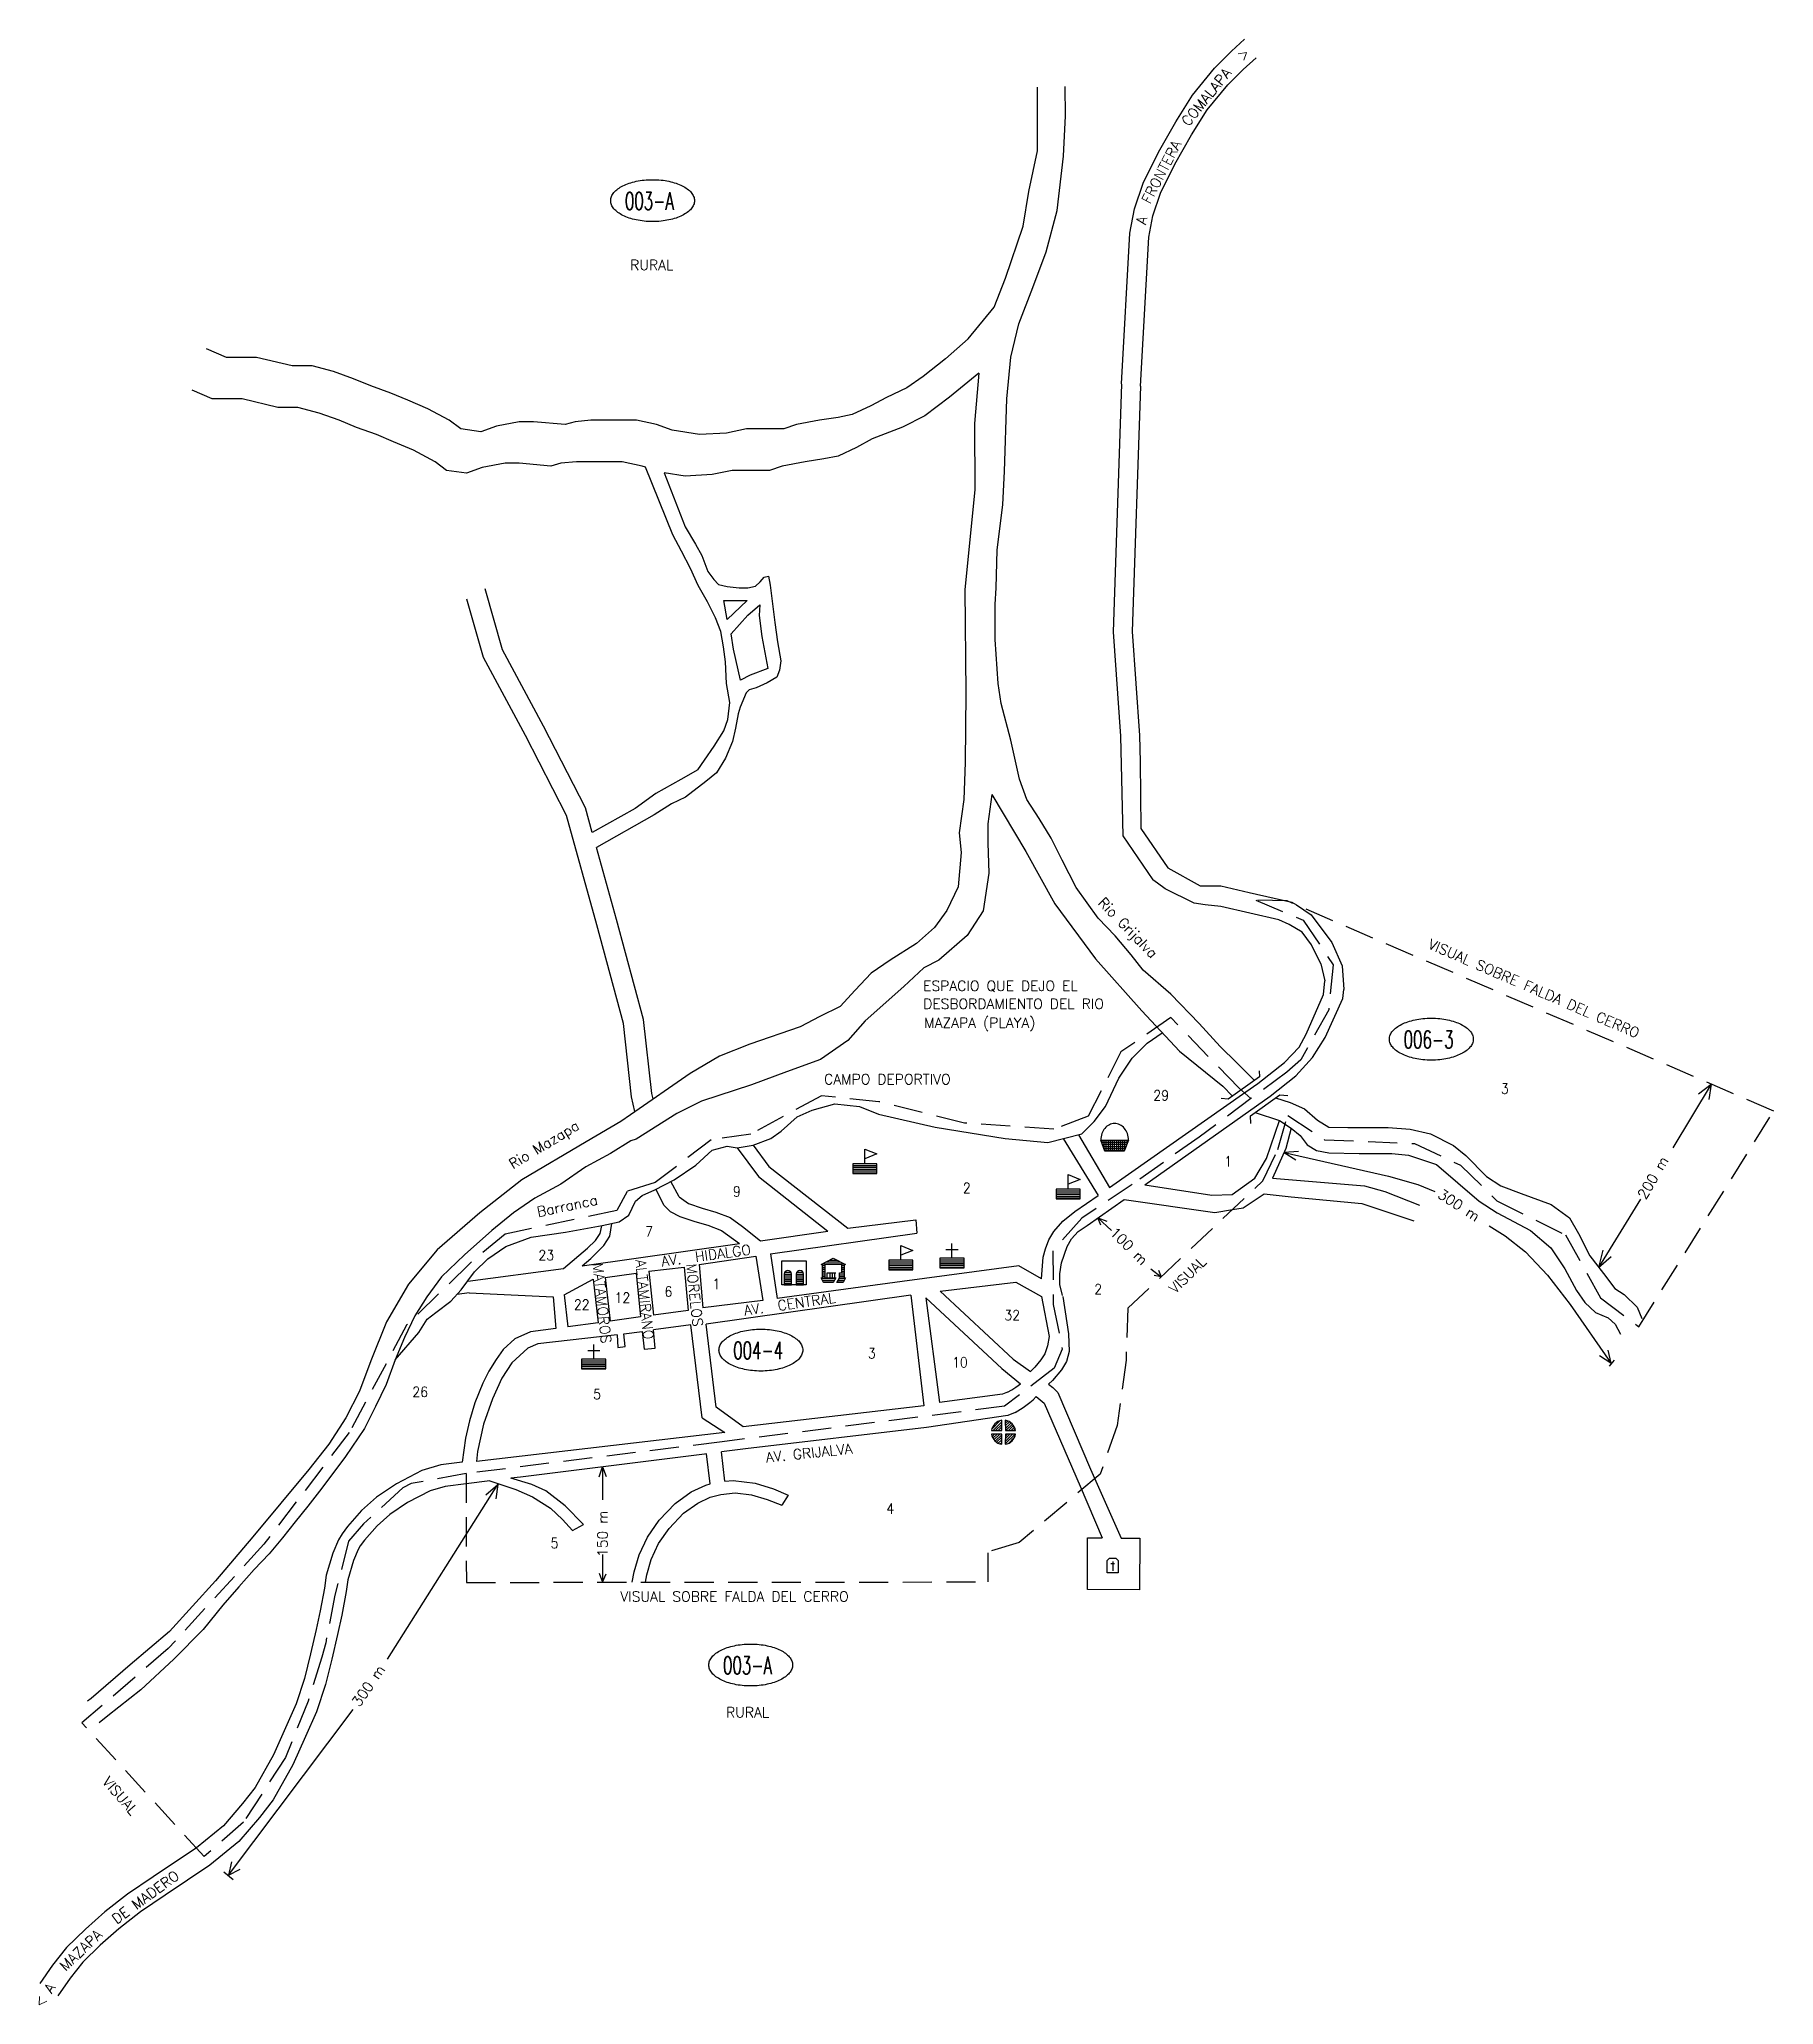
# Model space of a CAD drawing. Extents: x 594328 to 595520, y 2005913 to 2007263.
import ezdxf

# ---------------------------------------------------------------- set-up
doc = ezdxf.new("R2010")
doc.units = 0
doc.header["$LTSCALE"] = 80
doc.header["$MEASUREMENT"] = 0
doc.linetypes.add('HIDDEN', pattern=[0.375, 0.25, -0.125])
doc.layers.get('0').update_dxf_attribs({"linetype": 'CONTINUOUS'})
for name, color, linetype in [('4', 9, 'HIDDEN'), ('6', 10, 'CONTINUOUS'), ('9', 5, 'CONTINUOUS'), ('A', 3, 'CONTINUOUS'), ('C', 1, 'CONTINUOUS'), ('D', 6, 'CONTINUOUS'), ('F', 15, 'CONTINUOUS'), ('L', 14, 'CONTINUOUS'), ('S', 6, 'CONTINUOUS')]:
    doc.layers.add(name, color=color, linetype=linetype)
doc.styles.add('ROMANS', font='ROMANS', dxfattribs={"height": 7})

# ---------------------------------------------------------------- blocks, each defined once
blk = doc.blocks.new('MER')
for p, q in [((-9.4375, -3.5), (9.4375, -3.5)), ((-9, -4.666667), (-9, -2)), ((-8.875, -5), (8.875, -5)), ((-8.3125, -6.5), (8.3125, -6.5)), ((-7.75, -8), (7.75, -8)), ((-7.5, -8.666667), (-7.5, -2)), ((-7.1875, -9.5), (7.1875, -9.5)), ((-6, -10), (-6, -2)), ((-4.5, -10), (-4.5, -2)), ((-3, -10), (-3, -2)), ((-1.5, -10), (-1.5, -2)), ((0, -10), (0, -2)), ((1.5, -10), (1.5, -2)), ((3, -10), (3, -2)), ((4.5, -10), (4.5, -2)), ((6, -10), (6, -2)), ((7.5, -8.666667), (7.5, -2)), ((9, -4.666667), (9, -2))]:
    blk.add_line(p, q)
for points in [[(0, 10, 0.115836), (-3.731702, 9.123708, 0.104065), (-7.071068, 6.485281, 0.09084), (-9.214003, 2.685993, 0.083285), (-10, -2, 0.083285)], [(10, -2, 0.083285), (9.214003, 2.685993, 0.09084), (7.071068, 6.485281, 0.104065), (3.731703, 9.123708, 0.115836), (0, 10, 0.115836)]]:
    blk.add_lwpolyline(points, format="xyb")
blk.add_lwpolyline([(-10, -2), (10, -2), (7, -10), (-7, -10)], close=True)
blk = doc.blocks.new('IGL')
for p, q in [((-5, 5), (5, 5)), ((0, -2), (0, 10)), ((-10, -3.5), (10, -3.5)), ((-10, -5), (10, -5)), ((-10, -6.5), (10, -6.5)), ((-10, -8), (10, -8)), ((-10, -9.5), (10, -9.5))]:
    blk.add_line(p, q)
blk.add_lwpolyline([(-10, -2), (-10, -10), (10, -10), (10, -2)], close=True)
blk = doc.blocks.new('ESC')
for p, q in [((0, -2), (0, 10)), ((0, 10), (10, 6)), ((10, 6), (0, 2)), ((-10, -3.5), (10, -3.5)), ((-10, -5), (10, -5)), ((-10, -6.5), (10, -6.5)), ((-10, -8), (10, -8)), ((-10, -9.5), (10, -9.5))]:
    blk.add_line(p, q)
blk.add_lwpolyline([(-10, -2), (-10, -10), (10, -10), (10, -2)], close=True)
blk = doc.blocks.new('PLZ')
for p, q in [((-9, 5.5), (9, 5.5)), ((-9, 4), (-7, 4)), ((-9, 2.5), (-7, 2.5)), ((-9, 1), (-7, 1)), ((-6, 7), (6, 7)), ((-3, 8.5), (3, 8.5)), ((7, 4), (9, 4)), ((7, 2.5), (9, 2.5)), ((7, 1), (9, 1)), ((-9.75, -6.5), (1.75, -6.5)), ((-9, -0.5), (-7, -0.5)), ((-9, -2), (-7, -2)), ((-9, -3.5), (-7, -3.5)), ((-9, -5), (-7, -5)), ((-9, -8), (1, -8)), ((-8.25, -9.5), (0.25, -9.5)), ((-5, -2), (2, -2)), ((-5, -6), (-5, -2)), ((-3, -2), (-3, -6)), ((-1, -2), (-1, -6)), ((1, -2), (1, -6)), ((3.25, -9.5), (8.25, -9.5)), ((4, -8), (9, -8)), ((4.75, -6.5), (9.75, -6.5)), ((5, -3.5), (9, -3.5)), ((5, -5), (9, -5)), ((7, -0.5), (9, -0.5)), ((7, -2), (9, -2))]:
    blk.add_line(p, q)
blk.add_lwpolyline([(0, 10), (10, 5), (9, 5), (9, -6), (10, -6), (8, -10), (3, -10), (5, -6), (5, -2), (7, -2), (7, 5), (-7, 5), (-7, -6), (2, -6), (0, -10), (-8, -10), (-10, -6), (-9, -6), (-9, 5), (-10, 5)], close=True)
blk = doc.blocks.new('PAL')
for p, q in [((-7.598076, 0.5), (-2.401924, 0.5)), ((2.401924, 0.5), (7.598076, 0.5)), ((-8, -1), (-2, -1)), ((-8, -2.5), (-2, -2.5)), ((-8, -4), (-2, -4)), ((-8, -5.5), (-2, -5.5)), ((-8, -7), (-2, -7)), ((-8, -8.5), (-2, -8.5)), ((-8, -10), (-2, -10)), ((2, -1), (8, -1)), ((2, -2.5), (8, -2.5)), ((2, -4), (8, -4)), ((2, -5.5), (8, -5.5)), ((2, -7), (8, -7)), ((2, -8.5), (8, -8.5)), ((2, -10), (8, -10))]:
    blk.add_line(p, q)
blk.add_lwpolyline([(-10, -10), (-10, 10), (10, 10), (10, -10)], close=True)
for points in [[(-2, -10), (-2, -1, 1), (-8, -1), (-8, -10)], [(8, -10), (8, -1, 1), (2, -1), (2, -10)]]:
    blk.add_lwpolyline(points, format="xyb")
blk = doc.blocks.new('SME')
for p, q in [((-9.88686, 1.5), (-1.498153, 1.506218)), ((-9.650157, 2.621921), (-2.621921, 9.650157)), ((-8.64984, 1.500917), (-1.499727, 8.65103)), ((-6.526947, 1.50249), (-1.49926, 6.530177)), ((-4.404053, 1.504064), (-1.498793, 4.409324)), ((-2.281159, 1.505637), (-1.498325, 2.288471)), ((-1.498153, 1.506218), (-1.5, 9.88686)), ((1.5, 9.88686), (1.524648, 1.506218)), ((1.507269, 7.415385), (3.47039, 9.378507)), ((1.513489, 5.300286), (4.919461, 8.706257)), ((1.51971, 3.185186), (6.189124, 7.8546)), ((1.524648, 1.506218), (9.88686, 1.5)), ((1.961737, 1.505893), (7.295316, 6.839471)), ((4.081481, 1.504317), (8.241248, 5.664083)), ((6.201226, 1.50274), (9.018655, 4.32017)), ((8.32097, 1.501164), (9.604462, 2.784657)), ((-1.498153, -1.433517), (-9.88686, -1.5)), ((-9.835546, -1.806109), (-9.526582, -1.497145)), ((-9.378507, -3.47039), (-7.388315, -1.480198)), ((-8.706257, -4.919461), (-5.250048, -1.463252)), ((-7.8546, -6.189124), (-3.111781, -1.446305)), ((-6.839471, -7.295316), (-1.498267, -1.954111)), ((-5.664083, -8.241248), (-1.49873, -4.075895)), ((-4.32017, -9.018655), (-1.499194, -6.197679)), ((-2.784656, -9.604462), (-1.499657, -8.319463)), ((-1.5, -9.88686), (-1.498153, -1.433517)), ((1.524648, -1.433517), (1.5, -9.88686)), ((1.500949, -9.561497), (9.565005, -1.497441)), ((1.507152, -7.433974), (7.460417, -1.480709)), ((1.513356, -5.30645), (5.355829, -1.463976)), ((1.519559, -3.178927), (3.251241, -1.447244)), ((9.88686, -1.5), (1.524648, -1.433517)), ((4.033158, -9.150609), (9.150609, -4.033158))]:
    blk.add_line(p, q)
for start, end in [(98.626927, 171.373073), (8.626927, 81.373073), (188.626927, 261.373073), (278.626927, 351.373073)]:
    blk.add_arc((0, 0), 10, start, end)
blk = doc.blocks.new('ELL')
blk.add_circle((0, 0), 1)
blk = doc.blocks.new('CEM')
at = {"layer": 'A'}
for p, q in [((-3.774444, 3.46086), (-2.150444, 5.05986)), ((-3.774444, -4.94014), (-3.774444, 3.46086)), ((-2.150444, 5.05986), (2.290556, 5.05986)), ((-1.312444, 1.50686), (1.402556, 1.50686)), ((0.057556, 2.77586), (0.057556, -3.67114)), ((2.290556, 5.05986), (3.889556, 3.46086)), ((3.889556, 3.46086), (3.889556, -4.94014)), ((3.889556, -4.94014), (-3.774444, -4.94014))]:
    blk.add_line(p, q, dxfattribs=at)

msp = doc.modelspace()

# ---------------------------------------------------------------- linework, layer by layer
at = {"layer": '4', "linetype": 'HIDDEN'}
for points in [[(595427.155888, 2006378.295125), (595519.866842, 2006526.565622), (595185.354012, 2006670.961601), (595163.906104, 2006671.448869), (595196.565419, 2006657.805371), (595217.038419, 2006627.107504), (595214.021921, 2006596.161222), (595194.855421, 2006561.820541), (595185.272172, 2006553.235371), (595160.425045, 2006535.126522)], [(595160.425045, 2006535.126522), (595152.137732, 2006542.634966), (595105.446058, 2006590.800373), (595071.191854, 2006567.245998), (595048.724043, 2006523.08154), (595025.095456, 2006514.090189), (594963.769384, 2006518.322615), (594904.774853, 2006533.0392), (594865.34532, 2006537.080096), (594816.816655, 2006510.814264), (594789.519282, 2006506.773367), (594751.100757, 2006477.476862), (594731.891497, 2006471.415514), (594724.814403, 2006458.282599), (594647.977352, 2006442.119009), (594623.71302, 2006421.914522), (594580.239428, 2006379.485099), (594540.809889, 2006305.738719), (594482.17109, 2006228.961668), (594416.455192, 2006157.23574), (594357.139324, 2006106.19047)], [(595160.425045, 2006535.126522), (595124.909912, 2006508.701435), (595079.046064, 2006476.166345), (595044.34809, 2006453.052426), (595024.390245, 2006430.564996), (595024.720697, 2006393.582724), (595030.862574, 2006363.055692), (595025.244808, 2006349.847737), (594991.152775, 2006323.723515), (594797.146594, 2006299.360113), (594621.24132, 2006277.509313)], [(595075.852583, 2006391.059706), (595168.77121, 2006478.676551), (595179.0078, 2006500.116519), (595185.849415, 2006523.441387)], [(595185.849415, 2006523.441387), (595211.14042, 2006506.879739), (595272.935856, 2006504.238147), (595304.659716, 2006489.3792), (595329.551645, 2006464.892547), (595376.806977, 2006441.448426), (595400.93033, 2006398.192378), (595427.155888, 2006378.295125)], [(595075.852583, 2006391.059706), (595074.716516, 2006355.377819), (595068.72798, 2006310.534803), (595056.862888, 2006277.117288), (595001.355086, 2006230.23245), (594979.866742, 2006223.740541)], [(594621.24132, 2006277.509313), (594583.427055, 2006270.654845), (594577.75618, 2006267.82114), (594550.535977, 2006242.884552), (594540.328402, 2006230.982999), (594530.971518, 2006194.051556), (594524.650245, 2006161.285559), (594521.884686, 2006151.416281), (594512.545859, 2006121.085826), (594497.010311, 2006082.412031), (594468.250552, 2006038.07056), (594441.185017, 2006014.406544), (594357.139324, 2006106.19047)], [(594621.24132, 2006277.509313), (594621.315132, 2006202.755549), (594979.866742, 2006203.073893), (594979.866742, 2006223.740541)]]:
    msp.add_lwpolyline(points, dxfattribs=at)
at = {"layer": '6', "color": 10, "linetype": 'CONTINUOUS'}
for p, q in [((595071.55605, 2007025.975806), (595065.856885, 2006855.725571)), ((595084.676159, 2007024.65478), (595078.947481, 2006856.063862)), ((594763.325572, 2006922.400043), (594744.464481, 2006968.908744)), ((594757.248582, 2006965.131646), (594771.695008, 2006927.902391)), ((594769.126639, 2006911.287151), (594763.325572, 2006922.400043)), ((594771.695008, 2006927.902391), (594778.861595, 2006916.166162)), ((594775.430595, 2006899.251671), (594769.126639, 2006911.287151)), ((594778.861595, 2006916.166162), (594783.273904, 2006908.228307)), ((594783.273904, 2006908.228307), (594787.385898, 2006897.391426)), ((594780.746334, 2006887.617795), (594775.430595, 2006899.251671)), ((594787.385898, 2006897.391426), (594791.379575, 2006891.789746)), ((594791.379575, 2006891.789746), (594794.589203, 2006888.410539)), ((594820.021959, 2006887.229333), (594823.23939, 2006890.2653)), ((594823.23939, 2006890.2653), (594825.917744, 2006893.349338)), ((594825.917744, 2006893.349338), (594828.912911, 2006894.127178)), ((594828.912911, 2006894.127178), (594830.175016, 2006887.891342)), ((594786.984658, 2006876.486809), (594780.746334, 2006887.617795)), ((594792.510244, 2006865.565671), (594786.984658, 2006876.486809)), ((594794.589203, 2006888.410539), (594800.584682, 2006886.97726)), ((594798.335782, 2006877.459955), (594814.256909, 2006877.419515)), ((594800.650145, 2006864.275543), (594798.335782, 2006877.459955)), ((594800.584682, 2006886.97726), (594808.742676, 2006886.12439)), ((594814.256909, 2006877.419515), (594800.650145, 2006864.275543)), ((594808.742676, 2006886.12439), (594814.822413, 2006886.104702)), ((594814.822413, 2006886.104702), (594820.021959, 2006887.229333)), ((594830.175016, 2006887.891342), (594833.438223, 2006862.145855)), ((594796.137441, 2006856.088633), (594792.510244, 2006865.565671)), ((594803.384735, 2006854.397436), (594814.847077, 2006867.398256)), ((594814.847077, 2006867.398256), (594823.127109, 2006874.475971)), ((594823.127109, 2006874.475971), (594822.615885, 2006867.102556)), ((594822.615885, 2006867.102556), (594824.408733, 2006852.522648)), ((594798.123108, 2006845.545859), (594796.137441, 2006856.088633)), ((594805.034964, 2006843.842776), (594803.384735, 2006854.397436)), ((594824.408733, 2006852.522648), (594828.607474, 2006830.706267)), ((594833.438223, 2006862.145855), (594835.183531, 2006848.907696)), ((595065.856885, 2006855.725571), (595070.83864, 2006784.197601)), ((595078.947481, 2006856.063862), (595083.929236, 2006784.535892)), ((594799.497855, 2006835.182953), (594798.123108, 2006845.545859)), ((594809.749011, 2006822.649199), (594805.034964, 2006843.842776)), ((594835.183531, 2006848.907696), (594837.456031, 2006835.956904)), ((594837.456031, 2006835.956904), (594836.645556, 2006829.446118)), ((594800.122614, 2006820.393728), (594799.497855, 2006835.182953)), ((594816.410751, 2006826.109475), (594809.749011, 2006822.649199)), ((594828.607474, 2006830.706267), (594816.410751, 2006826.109475)), ((594834.799321, 2006824.678684), (594828.149466, 2006820.88297)), ((594836.645556, 2006829.446118), (594834.799321, 2006824.678684)), ((594802.335157, 2006807.239296), (594800.122614, 2006820.393728)), ((594813.616034, 2006813.98672), (594809.570035, 2006804.002709)), ((594815.659168, 2006816.040675), (594813.616034, 2006813.98672)), ((594820.583234, 2006817.35706), (594815.659168, 2006816.040675)), ((594828.149466, 2006820.88297), (594820.583234, 2006817.35706)), ((594798.256521, 2006787.749333), (594801.002104, 2006795.57136)), ((594801.002104, 2006795.57136), (594802.335157, 2006807.239296)), ((594808.149172, 2006799.552619), (594806.247595, 2006789.711761)), ((594809.570035, 2006804.002709), (594808.149172, 2006799.552619)), ((594791.610749, 2006777.203008), (594798.256521, 2006787.749333)), ((594806.247595, 2006789.711761), (594804.322248, 2006780.541776)), ((595070.83864, 2006784.197601), (595072.618002, 2006715.687246)), ((595083.929236, 2006784.535892), (595084.461895, 2006766.628029)), ((594784.959299, 2006767.764815), (594791.610749, 2006777.203008)), ((594799.521115, 2006769.120405), (594793.330692, 2006758.993244)), ((594804.322248, 2006780.541776), (594799.521115, 2006769.120405)), ((594780.404548, 2006760.921599), (594784.959299, 2006767.764815)), ((594793.330692, 2006758.993244), (594785.919496, 2006752.987475)), ((595084.461895, 2006766.628029), (595084.95614, 2006720.779458)), ((594772.025898, 2006742.251522), (594762.380877, 2006737.677968)), ((594785.919496, 2006752.987475), (594772.025898, 2006742.251522)), ((594762.380877, 2006737.677968), (594750.321096, 2006730.164059)), ((595072.618002, 2006715.687246), (595093.117804, 2006685.40174)), ((595084.95614, 2006720.779458), (595103.456321, 2006693.667024)), ((595103.456321, 2006693.667024), (595125.700812, 2006681.272034)), ((595125.700812, 2006681.272034), (595139.806153, 2006681.424089)), ((595139.806153, 2006681.424089), (595159.341177, 2006676.763479)), ((595159.341177, 2006676.763479), (595188.68885, 2006670.129159)), ((595208.57774, 2006627.81755), (595211.295666, 2006616.173698))]:
    msp.add_line(p, q, dxfattribs=at)
at = {"layer": '6', "linetype": 'CONTINUOUS'}
for points in [[(595071.571858, 2007026.327353), (595077.360339, 2007129.762274), (595080.429846, 2007146.419011), (595086.504421, 2007164.202088), (595097.096165, 2007185.377559), (595108.91368, 2007206.247261), (595120.334862, 2007224.595777), (595135.623771, 2007243.183351), (595147.120293, 2007254.67552), (595156.16778, 2007262.933136)], [(595084.676159, 2007024.65478), (595090.407948, 2007127.076668), (595093.079617, 2007141.574529), (595098.422961, 2007157.216955), (595108.346305, 2007177.056132), (595119.796321, 2007197.276832), (595130.483004, 2007214.44535), (595144.60469, 2007231.613868), (595155.291373, 2007242.296504), (595164.06972, 2007250.308476)], [(595208.57774, 2006627.81755), (595202.085115, 2006640.878461), (595195.872675, 2006649.417329), (595186.748154, 2006654.851153), (595179.759157, 2006657.956198), (595139.960718, 2006667.077261), (595129.088951, 2006668.241651), (595121.51754, 2006669.406043), (595101.521247, 2006679.30337), (595096.325968, 2006683.117611), (595093.117804, 2006685.40174)], [(595188.68885, 2006670.129159), (595191.779492, 2006668.187976)], [(595165.260763, 2006545.423065), (595183.72811, 2006559.895082), (595193.629132, 2006570.568613), (595198.482574, 2006579.495563)]]:
    msp.add_lwpolyline(points, dxfattribs=at)
at = {"layer": '6', "color": 10, "linetype": 'CONTINUOUS'}
for points in [[(594737.102834, 2006526.211731), (594734.916633, 2006536.297225), (594729.311072, 2006586.84354), (594710.967236, 2006654.583951), (594690.055366, 2006729.739868), (594661.911989, 2006784.541714), (594633.111462, 2006838.111606), (594621.684413, 2006878.299131)], [(594707.843766, 2006718.036021), (594703.160668, 2006734.866772), (594674.305423, 2006791.054797), (594646.162008, 2006843.40244), (594634.203819, 2006885.457916)], [(594780.404548, 2006760.921599), (594768.82867, 2006754.358319), (594751.442825, 2006744.666581), (594737.28578, 2006734.47783), (594707.843766, 2006718.036021)], [(594750.321096, 2006730.164059), (594710.73542, 2006707.643603)], [(594749.639412, 2006534.877545), (594748.739403, 2006538.669263), (594743.106706, 2006589.460266), (594724.467856, 2006658.290111), (594710.73542, 2006707.643603)], [(595198.482574, 2006579.495563), (595210.519117, 2006606.664553), (595211.295666, 2006616.173698)], [(595157.148124, 2006539.745934), (595165.260763, 2006545.423065)], [(595188.182675, 2006514.868075), (595184.55803, 2006500.87064), (595175.456105, 2006480.532862), (595238.634196, 2006475.180814), (595252.55479, 2006471.434381), (595276.348664, 2006461.942692)], [(595147.896844, 2006458.993241), (595155.110617, 2006460.195081), (595169.56662, 2006469.828766), (595188.305887, 2006467.687946), (595236.770268, 2006463.011974), (595272.60476, 2006451.24988)], [(595043.275342, 2006268.886592), (595058.401843, 2006233.325962)], [(595050.286872, 2006280.515501), (595071.273867, 2006233.243919)], [(594435.736954, 2006020.35622), (594405.971112, 2006000.394295), (594388.435133, 2005988.581047), (594372.805239, 2005976.386727), (594359.462648, 2005964.573479), (594346.501274, 2005951.998086), (594336.970851, 2005939.803766), (594328.202859, 2005927.228373)]]:
    msp.add_lwpolyline(points, dxfattribs=at)
at = {"layer": '9', "color": 5, "linetype": 'CONTINUOUS'}
for points in [[(594966.24741, 2007057.146137), (594984.027615, 2007078.832472), (594991.987134, 2007098.723741), (595003.926419, 2007134.528021), (595007.906176, 2007158.397541), (595013.875819, 2007186.245313), (595013.875819, 2007230.006103)], [(595163.04007, 2006547.615152), (595150.787791, 2006559.709598), (595139.449737, 2006571.043359), (595124.962221, 2006586.784697), (595105.435566, 2006606.933605), (595086.538806, 2006623.304595), (595078.350208, 2006634.008701), (595067.3271, 2006646.916598), (595055.674096, 2006659.194838), (595040.556688, 2006680.28823), (595030.793363, 2006698.863005), (595023.260692, 2006713.967249), (595015.07209, 2006727.504811), (595006.568539, 2006740.727545), (595001.529394, 2006754.579936), (594995.545417, 2006781.340232), (594988.931544, 2006806.526397), (594986.72692, 2006820.378786), (594984.837241, 2006850.60218), (594984.837241, 2006874.529035), (594985.467132, 2006886.177635), (594986.201582, 2006911.93473), (594989.980939, 2006943.41746), (594991.240726, 2006966.085024), (594992.815459, 2007015.827739), (594995.649979, 2007044.477023), (595001.004069, 2007067.459416), (595010.676783, 2007092.361604), (595019.713421, 2007117.009312), (595027.368971, 2007145.252646), (595031.778228, 2007182.717135), (595033.038016, 2007210.421966), (595032.94798, 2007230.503113)], [(594966.24741, 2007057.146137), (594950.750396, 2007043.376236), (594935.253383, 2007031.327568), (594924.061099, 2007023.581999), (594910.148389, 2007016.910381), (594899.344413, 2007011.013373), (594886.576077, 2007005.116365), (594876.754281, 2007003.150696), (594863.985945, 2007001.185026), (594848.27107, 2006998.236522), (594839.431453, 2006995.288018), (594813.894782, 2006995.288018), (594800.144267, 2006992.339514), (594781.482853, 2006991.35668), (594762.82144, 2006994.305184), (594752.017463, 2006998.236522), (594738.266948, 2007001.185026), (594720.587714, 2007001.185026), (594706.837199, 2007001.185026), (594696.033222, 2007000.202192), (594689.157965, 2006998.236522), (594667.550012, 2007000.202192), (594657.728216, 2007000.202192), (594642.013341, 2006997.253688), (594631.209365, 2006993.322349), (594617.458849, 2006995.288018), (594609.601412, 2007001.185026), (594594.868717, 2007009.047703), (594581.118202, 2007014.944711), (594569.332046, 2007019.858885), (594555.581531, 2007024.773058), (594543.795375, 2007029.687231), (594530.044859, 2007034.601404), (594515.312164, 2007038.532743), (594501.561649, 2007038.532743), (594477.007157, 2007044.429751), (594456.381385, 2007044.429751), (594442.630869, 2007050.326759)], [(594973.565442, 2007033.479116), (594953.333229, 2007017.127355), (594936.544801, 2007004.21807), (594921.047788, 2006996.472501), (594900.326593, 2006988.408176), (594889.522616, 2006982.511168), (594876.754281, 2006976.61416), (594866.932484, 2006974.648491), (594854.164148, 2006972.682821), (594838.449274, 2006969.734317), (594829.609657, 2006966.785813), (594804.072986, 2006966.785813), (594790.32247, 2006963.837309), (594771.661057, 2006962.854475), (594757.248582, 2006965.131646)], [(594973.565442, 2007033.479116), (594970.552135, 2006999.054357), (594970.69899, 2006953.393711), (594963.828663, 2006884.835185), (594964.594177, 2006813.822512), (594964.235518, 2006766.089074)], [(594744.464481, 2006968.908744), (594742.195667, 2006969.734317), (594728.445151, 2006972.682821), (594710.765917, 2006972.682821), (594697.015402, 2006972.682821), (594686.211426, 2006971.699987), (594679.336168, 2006969.734317), (594657.728216, 2006971.699987), (594647.906419, 2006971.699987), (594632.191544, 2006968.751483), (594621.387568, 2006964.820144), (594607.637053, 2006966.785813), (594599.779615, 2006972.682821), (594585.04692, 2006980.545499), (594571.296405, 2006986.442506), (594559.510249, 2006991.35668), (594545.759734, 2006996.270853), (594533.973578, 2007001.185026), (594520.223063, 2007006.099199), (594505.490368, 2007010.030538), (594491.739852, 2007010.030538), (594467.185361, 2007015.927546), (594446.559588, 2007015.927546), (594432.809073, 2007021.824554)], [(594964.235518, 2006766.089074), (594963.336627, 2006740.571331), (594960.080025, 2006717.79215), (594961.382668, 2006704.124646), (594959.428703, 2006680.694634), (594951.612855, 2006664.42379), (594943.145685, 2006652.708785), (594930.770591, 2006641.644613), (594912.636691, 2006630.354253), (594899.632755, 2006621.258305), (594888.579408, 2006609.56351), (594878.176252, 2006598.518429), (594864.335879, 2006591.53042), (594850.658141, 2006584.371249), (594816.138145, 2006572.656243), (594795.295881, 2006564.195407), (594775.104938, 2006552.480398), (594734.037206, 2006524.092638)], [(594982.566689, 2006744.188644), (594979.844846, 2006723.813549), (594979.844846, 2006710.819337), (594980.495048, 2006690.028594), (594976.593863, 2006664.040166), (594965.540516, 2006647.14769), (594946.034609, 2006630.255211), (594935.631459, 2006625.057527), (594921.977321, 2006612.063311), (594895.319252, 2006588.673728), (594883.615709, 2006575.029804), (594864.759999, 2006562.035588), (594841.352907, 2006553.589352), (594817.295624, 2006544.493401), (594782.835186, 2006533.44832), (594765.930065, 2006525.002081), (594738.143687, 2006507.386836)], [(594982.566689, 2006744.188644), (595005.9163, 2006704.876654), (595025.815104, 2006669.072372), (595053.673428, 2006631.278966), (595085.511517, 2006595.474683), (595111.379964, 2006567.62691), (595141.228169, 2006543.75739), (595147.894643, 2006536.842679)], [(594572.500631, 2006355.557475), (594588.600756, 2006374.433608), (594594.452525, 2006383.52956), (594600.3043, 2006388.077532), (594610.70745, 2006395.87406), (594617.859617, 2006403.670588), (594626.962374, 2006416.015092), (594636.065131, 2006425.11104), (594648.418871, 2006433.55728), (594665.974188, 2006440.054387), (594689.381274, 2006443.302939), (594714.738955, 2006447.850915), (594726.442499, 2006450.449759), (594732.944469, 2006454.997731), (594737.495845, 2006464.743391), (594742.047221, 2006468.641655), (594750.956926, 2006472.375438), (594764.204096, 2006479.393305), (594779.108445, 2006489.432399), (594790.161792, 2006499.82777), (594800.564942, 2006502.426611), (594807.401778, 2006501.40184), (594818.538597, 2006503.168296), (594830.474004, 2006507.624298), (594837.626166, 2006512.821982), (594848.679513, 2006522.567642), (594859.082663, 2006527.115618), (594874.687391, 2006531.663594), (594891.592512, 2006529.714462), (594904.596448, 2006524.516774), (594943.608262, 2006515.420826), (594991.722833, 2006507.624298), (595020.981693, 2006505.025454), (595044.388779, 2006510.87285), (595052.84134, 2006519.31909), (595060.643704, 2006529.714462), (595069.746461, 2006549.205782), (595078.849218, 2006562.849705), (595089.252368, 2006573.245077), (595099.606795, 2006580.300904)], [(594734.037206, 2006524.092638), (594727.43976, 2006519.437381), (594703.744546, 2006505.350172), (594659.481504, 2006479.379529), (594630.614298, 2006456.775451), (594601.265978, 2006431.285748), (594581.540054, 2006407.719795), (594566.349833, 2006381.803836), (594555.765186, 2006354.871308), (594547.86165, 2006334.136311), (594538.444858, 2006315.915331), (594526.897972, 2006297.639688), (594512.945488, 2006280.325923), (594474.47463, 2006234.056958), (594448.975238, 2006203.757842), (594417.221277, 2006169.130283), (594390.278523, 2006146.045241), (594363.335769, 2006122.960201), (594361.033161, 2006121.267748)], [(594738.143687, 2006507.386836), (594734.331521, 2006506.110653), (594720.379129, 2006497.453827), (594703.540035, 2006488.316068), (594686.219825, 2006476.292699), (594668.418496, 2006466.674004), (594653.809833, 2006456.554304), (594638.895129, 2006444.530871), (594620.131465, 2006427.698068), (594604.254522, 2006412.789012), (594594.151011, 2006398.841831), (594585.971977, 2006385.856523), (594578.755187, 2006370.947467), (594572.500631, 2006355.557475), (594566.246079, 2006338.724669), (594558.927413, 2006323.555679), (594551.33137, 2006308.425621), (594538.341143, 2006289.188128), (594521.98308, 2006267.545951), (594512.360689, 2006255.041582), (594503.700536, 2006244.46096), (594495.040388, 2006233.399402), (594485.899115, 2006222.337848), (594475.506047, 2006211.643842), (594464.921412, 2006199.620406), (594453.855658, 2006187.11603), (594440.384303, 2006170.283214), (594420.177272, 2006150.083839), (594397.564641, 2006128.922586), (594374.952013, 2006111.127897), (594369.032104, 2006106.275411)]]:
    msp.add_lwpolyline(points, dxfattribs=at)
at = {"layer": '9', "linetype": 'CONTINUOUS'}
for points in [[(595163.567391, 2006525.608634), (595180.274774, 2006520.138009), (595188.305887, 2006514.785965), (595194.323488, 2006509.71623), (595199.142148, 2006503.293783), (595205.567028, 2006499.547357), (595214.133537, 2006497.941744), (595235.014397, 2006497.40654), (595257.501478, 2006497.40654), (595268.745019, 2006496.336132), (595288.019659, 2006489.913685), (595317.467028, 2006464.759105), (595329.781381, 2006456.731046), (595352.80387, 2006444.421356), (595366.724442, 2006432.646871), (595376.361762, 2006418.196364), (595384.392867, 2006403.210657), (595389.985035, 2006395.135775), (595397.480736, 2006388.178117), (595406.047249, 2006384.431688), (595410.865913, 2006380.150051), (595414.613766, 2006373.192397)], [(595177.502245, 2006535.713288), (595187.42779, 2006532.411298), (595197.322334, 2006528.134197), (595206.414621, 2006520.381949), (595214.169804, 2006515.57021), (595227.273388, 2006515.302889), (595254.817666, 2006515.302889), (595270.060611, 2006514.233614), (595283.96646, 2006511.025788), (595299.744249, 2006503.006223), (595308.301692, 2006496.055933), (595322.578422, 2006481.722969), (595332.205563, 2006475.307311), (595346.378845, 2006469.960928), (595366.970223, 2006462.475991), (595379.538984, 2006453.11982), (595385.689655, 2006442.427054), (595393.444846, 2006427.189862), (595402.804562, 2006414.89318), (595410.559754, 2006404.735051), (595416.977844, 2006400.457946), (595426.070141, 2006391.903731), (595429.279186, 2006384.151477)]]:
    msp.add_lwpolyline(points, dxfattribs=at)
at = {"layer": 'A', "color": 3, "linetype": 'CONTINUOUS'}
for points in [[(595048.256379, 2006197.838096), (595048.256379, 2006233.390626), (595058.401843, 2006233.325962)], [(595071.273867, 2006233.243919), (595084.243238, 2006233.161255), (595084.014022, 2006197.608725), (595048.256379, 2006197.838096)]]:
    msp.add_lwpolyline(points, dxfattribs=at)
at = {"layer": 'D', "color": 14, "linetype": 'CONTINUOUS'}
msp.add_lwpolyline([(595410.232098, 2006355.443247), (595406.854712, 2006351.369167)], dxfattribs=at)
at = {"layer": 'F', "color": 15, "linetype": 'CONTINUOUS'}
for p, q in [((595191.779492, 2006668.187976), (595201.988355, 2006661.458858)), ((595201.988355, 2006661.458858), (595216.085177, 2006642.381104)), ((595216.085177, 2006642.381104), (595223.196239, 2006626.270517)), ((595223.196239, 2006626.270517), (595224.302355, 2006610.17357)), ((594680.88086, 2006398.895655), (594682.904603, 2006377.267744)), ((594688.5788, 2006400.33847), (594691.045563, 2006378.366131))]:
    msp.add_line(p, q, dxfattribs=at)
for points in [[(595211.617755, 2006577.073048), (595223.76793, 2006603.95999), (595224.302355, 2006610.17357)], [(595173.87471, 2006536.920081), (595191.452319, 2006550.73377), (595202.90226, 2006563.323936), (595211.617755, 2006577.073048)], [(594807.401778, 2006501.40184), (594822.091434, 2006481.574894), (594869.853525, 2006444.115195)], [(594818.538597, 2006503.168296), (594829.323728, 2006488.611371), (594883.576036, 2006446.06141)], [(594756.963306, 2006461.949073), (594751.68345, 2006472.760324)], [(594767.674024, 2006467.734322), (594761.905563, 2006478.175626)], [(595073.4455, 2006465.898392), (595135.835946, 2006456.983853)], [(594710.083542, 2006437.573058), (594713.376368, 2006442.391085), (594714.487505, 2006447.805817)], [(594715.845982, 2006434.165183), (594719.962015, 2006440.745904), (594721.373276, 2006449.324107)], [(594796.766664, 2006444.593322), (594809.149691, 2006435.505787)], [(594811.095872, 2006447.196686), (594823.450956, 2006437.534084)], [(594883.576036, 2006446.06141), (594930.318873, 2006451.826432)], [(594930.318873, 2006451.826432), (594930.969069, 2006442.730484)], [(594688.127121, 2006418.341587), (594704.556301, 2006432.402488), (594710.083542, 2006437.573058)], [(594701.016936, 2006420.169704), (594809.149691, 2006435.505787)], [(594701.016936, 2006420.169704), (594706.790722, 2006425.351714), (594715.845982, 2006434.165183)], [(594823.450956, 2006437.534084), (594869.853525, 2006444.115195)], [(594830.254381, 2006428.398917), (594930.969069, 2006442.730484)], [(594622.35916, 2006409.772544), (594688.127121, 2006418.341587)], [(594746.787316, 2006416.561081), (594770.956594, 2006419.327245)], [(594781.24922, 2006421.232566), (594820.352406, 2006426.994555)], [(594820.352406, 2006426.994555), (594825.139245, 2006396.458189)], [(594830.254381, 2006428.398917), (594835.051716, 2006397.795589)], [(595016.694839, 2006411.319924), (595000.965147, 2006420.1808), (594920.955536, 2006409.385821)], [(594688.5788, 2006400.33847), (594708.572211, 2006411.141169)], [(594708.572211, 2006411.141169), (594712.001434, 2006381.193519)], [(594716.706829, 2006412.294872), (594737.949875, 2006415.307698)], [(594716.706829, 2006412.294872), (594720.142387, 2006382.291905)], [(594737.949875, 2006415.307698), (594741.084444, 2006385.117428)], [(594746.787316, 2006416.561081), (594749.928134, 2006386.310628)], [(594920.955536, 2006409.385821), (594835.051716, 2006397.795589)], [(594623.146323, 2006401.781287), (594680.88086, 2006398.895655)], [(594825.139245, 2006396.458189), (594783.917679, 2006391.509573)], [(594926.772583, 2006400.080055), (594786.204929, 2006380.077653)], [(594926.772583, 2006400.080055), (594935.779712, 2006324.021873)], [(594937.080424, 2006398.286162), (594946.4537, 2006326.308289)], [(594937.080424, 2006398.286162), (594989.35901, 2006349.665552)], [(594946.913461, 2006402.797483), (594997.050689, 2006356.168399)], [(594712.001434, 2006381.193519), (594691.045563, 2006378.366131)], [(594741.084444, 2006385.117428), (594720.142387, 2006382.291905)], [(594773.8639, 2006389.540066), (594749.928134, 2006386.310628)], [(594775.531094, 2006379.69659), (594749.992069, 2006376.228646)], [(594783.385447, 2006315.725192), (594775.531094, 2006379.69659)], [(594792.959977, 2006323.057757), (594786.204929, 2006380.077653)], [(594724.873817, 2006372.839666), (594725.373554, 2006364.214039), (594730.388745, 2006364.906205), (594729.598064, 2006373.477066)], [(594729.609647, 2006373.478629), (594729.598064, 2006373.477066)], [(594729.609647, 2006373.478629), (594742.244449, 2006375.18333)], [(594742.244449, 2006375.18333), (594743.532006, 2006363.002749), (594751.141263, 2006363.694915), (594749.992069, 2006376.228646)], [(594811.503955, 2006309.541228), (594792.959977, 2006323.057757)], [(594935.779712, 2006324.021873), (594811.503955, 2006309.541228)], [(594993.225363, 2006333.456768), (594989.843804, 2006332.179774), (594946.4537, 2006326.308289)], [(594783.385447, 2006315.725192), (594799.009713, 2006305.684825), (594628.225755, 2006285.869196)], [(594998.54414, 2006319.372321), (594993.560114, 2006317.490179), (594937.522167, 2006309.06778)], [(594937.522167, 2006309.06778), (594813.24641, 2006294.587135)], [(594786.417815, 2006291.027445), (594785.032684, 2006290.843662), (594658.461062, 2006275.104574)], [(594788.945139, 2006270.44314), (594786.417815, 2006291.027445)], [(594813.24641, 2006294.587135), (594796.594587, 2006292.377726)], [(594798.965075, 2006272.36825), (594796.594587, 2006292.377726)], [(594637.521836, 2006272.500797), (594621.252159, 2006270.428609)], [(594658.461062, 2006275.104574), (594651.857471, 2006274.283423)]]:
    msp.add_lwpolyline(points, dxfattribs=at)
at = {"layer": 'F', "linetype": 'CONTINUOUS'}
for points in [[(595166.14915, 2006554.119671), (595166.396285, 2006550.002323), (595144.977954, 2006534.768128), (595140.11764, 2006535.179865)], [(595063.287552, 2006474.063393), (595157.148124, 2006539.745934)], [(595087.743095, 2006475.982356), (595173.87471, 2006536.920081)], [(595160.382677, 2006517.969344), (595160.300296, 2006523.239549), (595180.400575, 2006537.814969), (595185.837536, 2006537.238539)], [(595087.743095, 2006475.982356), (595133.694314, 2006468.758357), (595147.614912, 2006469.293562), (595163.141731, 2006480.532862), (595171.172844, 2006493.912979), (595180.274774, 2006520.138009)], [(595031.531964, 2006507.66105), (595055.55874, 2006468.629012)], [(595042.087886, 2006510.298057), (595063.305668, 2006474.037516)], [(594756.963306, 2006461.949073), (594761.305487, 2006457.610134), (594767.963503, 2006454.138983), (594778.240009, 2006450.667833), (594787.213855, 2006448.209104), (594796.766664, 2006444.593322)], [(594767.674024, 2006467.734322), (594774.042562, 2006463.106122), (594783.305892, 2006459.779604), (594792.858696, 2006457.176242), (594802.556244, 2006453.560461), (594811.095872, 2006447.196686)], [(595016.694839, 2006411.319924), (595017.839832, 2006426.199161), (595019.366487, 2006431.921944), (595021.656467, 2006438.026248), (595025.091435, 2006443.749031), (595031.198055, 2006450.99789), (595039.594651, 2006457.483713), (595055.546569, 2006468.646453)], [(595031.015928, 2006399.791289), (595029.289737, 2006407.504735), (595029.289737, 2006414.753594), (595030.434725, 2006422.383972), (595034.251361, 2006433.448019), (595037.304671, 2006438.789284), (595041.884631, 2006443.749031), (595047.991247, 2006447.94574), (595073.4455, 2006465.898392)], [(595135.835946, 2006456.983853), (595147.896844, 2006458.993241)], [(594770.956594, 2006419.327245), (594773.8639, 2006389.540066)], [(594781.24922, 2006421.232566), (594783.917679, 2006391.509573)], [(594946.913461, 2006402.797483), (594999.061228, 2006409.000383), (595016.597071, 2006399.092576), (595021.934067, 2006371.655565), (595020.790423, 2006365.177384)], [(594623.146323, 2006401.781287), (594615.07426, 2006400.63429)], [(595031.198055, 2006399.111318), (595034.132914, 2006381.182307), (595035.276554, 2006373.560915), (595035.657772, 2006361.366688), (595033.7517, 2006354.507438), (595030.320775, 2006348.791392), (595024.221352, 2006341.551073), (595021.37589, 2006338.861207)], [(594682.904603, 2006377.267744), (594665.369609, 2006375.006682), (594654.695603, 2006370.052772), (594646.690095, 2006362.812439), (594641.734303, 2006355.953176)], [(594724.873817, 2006372.839666), (594670.54053, 2006366.655993), (594663.678676, 2006363.607432), (594652.623465, 2006353.699618), (594645.761607, 2006343.029666), (594639.280966, 2006328.930083), (594633.181543, 2006311.400874), (594628.988186, 2006292.728453), (594628.225755, 2006285.869196)], [(595020.790423, 2006365.177384), (595018.884356, 2006359.842411), (595016.215858, 2006355.650646), (595012.022506, 2006350.696742), (595012.022506, 2006350.696742)], [(594641.734303, 2006355.953176), (594636.778516, 2006347.950702), (594632.585156, 2006339.567158), (594627.24815, 2006326.229701), (594623.436008, 2006313.654386), (594620.767505, 2006301.841213), (594618.373239, 2006285.2909)], [(594997.050689, 2006356.168399), (595008.990613, 2006347.673235)], [(595012.022506, 2006350.696742), (595008.990613, 2006347.673235)], [(594989.35901, 2006349.665552), (595002.100009, 2006339.285359)], [(594993.225363, 2006333.456768), (594996.306342, 2006335.034231), (594999.086734, 2006336.912164), (595002.100009, 2006339.285359)], [(595021.37589, 2006338.861207), (595024.366134, 2006336.733672), (595027.941546, 2006333.155725), (595050.286872, 2006280.515501)], [(594998.54414, 2006319.372321), (595003.975893, 2006322.83991), (595008.555796, 2006326.273534), (595010.802038, 2006328.288318), (595012.921827, 2006330.468737)], [(595012.921827, 2006330.468737), (595018.407113, 2006325.999831), (595043.275342, 2006268.886592)], [(594618.373239, 2006285.2909), (594603.723282, 2006283.473969), (594590.762145, 2006279.663315), (594573.226487, 2006270.517743), (594559.502932, 2006261.372171), (594549.210262, 2006252.226598), (594539.680015, 2006241.175696), (594535.867916, 2006236.221844), (594533.463234, 2006232.045512), (594529.651131, 2006222.899934), (594525.076609, 2006207.657302), (594523.932978, 2006198.892789), (594520.883297, 2006183.269091), (594518.048886, 2006170.352633), (594514.236717, 2006153.585443), (594510.04333, 2006136.818252), (594504.325077, 2006119.288917), (594497.081956, 2006102.902799), (594488.695183, 2006084.230246), (594476.115027, 2006061.746968), (594467.403462, 2006050.831103), (594454.385661, 2006035.452965), (594435.736954, 2006020.35622)], [(594637.521836, 2006272.500797), (594655.252864, 2006266.556469), (594666.796452, 2006261.47139), (594679.122657, 2006253.648195), (594687.340129, 2006246.020577), (594694.188021, 2006238.392959), (594701.818527, 2006242.500136), (594689.29667, 2006255.408413), (594675.992192, 2006265.774148), (594666.405145, 2006270.076909), (594651.857471, 2006274.283423)], [(594735.287162, 2006202.85674), (594736.682182, 2006209.968656), (594740.097509, 2006221.616529), (594745.72275, 2006233.866877), (594753.758809, 2006245.514747), (594764.808389, 2006256.961795), (594775.857974, 2006264.994811), (594785.903045, 2006269.613792), (594788.945139, 2006270.44314)], [(594798.965075, 2006272.36825), (594804.586884, 2006272.827), (594819.855396, 2006271.019572), (594832.512188, 2006267.003064), (594842.557264, 2006262.584907)], [(594744.336482, 2006202.864775), (594745.316442, 2006207.86068), (594748.435617, 2006218.498537), (594753.469172, 2006229.460343), (594760.652978, 2006239.872914), (594770.657187, 2006250.236988), (594780.36688, 2006257.295907), (594788.945925, 2006261.240772), (594796.284519, 2006263.241448), (594805.993193, 2006264.191511), (594817.243676, 2006262.986559), (594828.092357, 2006259.773351), (594838.137429, 2006255.756843)], [(594842.557264, 2006262.584907), (594838.137429, 2006255.756843)]]:
    msp.add_lwpolyline(points, dxfattribs=at)
at = {"layer": 'F', "color": 10, "linetype": 'CONTINUOUS'}
msp.add_lwpolyline([(594621.252159, 2006270.428609), (594606.793323, 2006268.684112), (594596.419934, 2006265.634272), (594580.903955, 2006257.542046), (594568.721663, 2006249.423594), (594559.958117, 2006241.636728), (594551.355416, 2006231.661372), (594548.412961, 2006227.837628), (594546.989857, 2006225.366053), (594543.847149, 2006217.826414), (594539.847378, 2006204.498891), (594538.80029, 2006196.474261), (594535.626169, 2006180.213047), (594532.742082, 2006167.070217), (594528.881431, 2006150.089784), (594524.520387, 2006132.652222), (594518.402344, 2006113.89733), (594510.83387, 2006096.775165), (594502.157224, 2006077.457231), (594488.651401, 2006053.3196), (594479.035009, 2006041.269957), (594464.968381, 2006024.652823), (594445.044449, 2006008.470763), (594414.369596, 2005987.899225), (594397.28207, 2005976.388081), (594382.434999, 2005964.804513), (594369.699785, 2005953.529025), (594357.726855, 2005941.912641), (594349.085848, 2005930.856342), (594340.552641, 2005918.617685)], dxfattribs=at)
at = {"layer": 'L', "color": 14, "linetype": 'CONTINUOUS'}
for points in [[(595476.819286, 2006545.147553), (595450.558178, 2006501.292734)], [(595468.289621, 2006538.318722), (595476.819286, 2006545.147553), (595475.18437, 2006534.570368)], [(595193.172641, 2006498.742186), (595183.328273, 2006498.122811), (595191.391134, 2006493.132571)], [(595183.328273, 2006498.122811), (595255.172872, 2006481.958563), (595275.158693, 2006476.111271), (595287.02113, 2006471.290637)], [(595428.22606, 2006465.992899), (595399.511667, 2006419.219346)], [(595055.437142, 2006453.197262), (595064.738942, 2006444.556656)], [(595057.469448, 2006448.123501), (595055.437142, 2006453.197262), (595061.43463, 2006450.897711)], [(595324.238181, 2006447.731844), (595335.403294, 2006440.912194), (595349.252468, 2006429.820203), (595364.363702, 2006413.740146), (595379.96239, 2006393.761896), (595407.669942, 2006353.813614)], [(595402.377907, 2006431.048755), (595399.511667, 2006419.219346), (595408.184001, 2006426.57492)], [(595091.702163, 2006418.135592), (595098.824994, 2006412.721349)], [(595096.974804, 2006417.312528), (595098.824994, 2006412.721349), (595094.081267, 2006413.644014)], [(595405.884561, 2006362.322741), (595407.898498, 2006353.453107), (595400.061934, 2006358.503088)], [(594567.119616, 2006150.123017), (594642.971108, 2006270.004363)], [(594634.789762, 2006263.019153), (594642.971108, 2006270.004363), (594641.687111, 2006260.196476)], [(594712.674994, 2006275.292344), (594714.994043, 2006282.134409), (594717.515901, 2006275.459211)], [(594714.994043, 2006282.134409), (594714.799492, 2006259.560192)], [(594714.997564, 2006221.895681), (594714.998678, 2006202.838727)], [(594712.674994, 2006209.047109), (594714.998678, 2006202.838727), (594717.348976, 2006208.713379)], [(594457.891067, 2006001.570934), (594543.508661, 2006115.445004)], [(594454.657109, 2006003.946807), (594461.126586, 2005998.666092)], [(594459.87179, 2006010.718515), (594457.891067, 2006001.570934), (594465.791895, 2006005.674442)]]:
    msp.add_lwpolyline(points, dxfattribs=at)

# ---------------------------------------------------------------- block references
at = {"layer": '4', "color": 9, "xscale": 28.8, "yscale": 14.4, "zscale": 28.8}
for p in [(594749.312112, 2007152.097395), (595284.5402, 2006575.992654), (594823.758603, 2006362.366469), (594816.756224, 2006146.006375)]:
    msp.add_blockref('ELL', p, dxfattribs=at)
at = {"layer": 'A', "color": 3}
for name, p, xscale, yscale, zscale in [('MER', (595066.861585, 2006508.517655), 0.952376, 0.952376, 0.952376), ('ESC', (594895.170983, 2006492.104442), 0.833274, 0.833274, 0.833274), ('ESC', (595034.921279, 2006474.621771), 0.833274, 0.833274, 0.833274), ('ESC', (594919.915723, 2006425.838008), 0.833274, 0.833274, 0.833274), ('IGL', (594955.064411, 2006427.273648), 0.833274, 0.833274, 0.833274), ('PAL', (594846.443476, 2006415.442636), 0.833274, 0.833274, 0.833274), ('PLZ', (594873.538518, 2006417.093925), 0.833274, 0.833274, 0.833274), ('IGL', (594708.883309, 2006357.887048), 0.833274, 0.833274, 0.833274), ('SME', (594990.49768, 2006305.865962), 0.833274, 0.833274, 0.833274)]:
    msp.add_blockref(name, p, dxfattribs=dict(at, xscale=xscale, yscale=yscale, zscale=zscale))
msp.add_blockref('CEM', (595065.478558, 2006214.344486), dxfattribs=at)

# ---------------------------------------------------------------- texts
at = {"layer": '4', "color": 9, "style": 'ROMANS', "width": 0.63}
for s, p in [('003-A', (594730.283447, 2007145.86982)), ('006-3', (595265.511535, 2006569.765079)), ('004-4', (594804.729938, 2006356.138894)), ('003-A', (594797.727559, 2006139.7788))]:
    msp.add_text(s, height=12, dxfattribs=at).set_placement(p)
at = {"layer": '4', "color": 9, "style": 'ROMANS'}
for p in [(594733.897572, 2007104.365508), (594799.815517, 2006110.021599)]:
    msp.add_text('RURAL', height=7, dxfattribs=at).set_placement(p)
at = {"layer": '9', "color": 5, "linetype": 'CONTINUOUS', "style": 'ROMANS'}
msp.add_text('Rio Grijalva', height=7, rotation=314.22242, dxfattribs=at).set_placement((595054.984336, 2006669.233283))
at = {"layer": '9', "linetype": 'CONTINUOUS', "style": 'ROMANS'}
for s, rotation, p in [('Rio Mazapa', 31.218778, (594653.271555, 2006486.459186)), ('Barranca', 11.674041, (594670.659965, 2006453.777457))]:
    msp.add_text(s, height=7, rotation=rotation, dxfattribs=at).set_placement(p)
at = {"layer": 'C', "color": 1, "style": 'ROMANS', "width": 0.9}
for s, p in [('29', (595093.454861, 2006533.888065)), ('3', (595332.387422, 2006538.479666)), ('1', (595142.260835, 2006488.560931)), ('9', (594804.540815, 2006467.864064)), ('2', (594962.559125, 2006470.216415)), ('7', (594744.235274, 2006440.363445)), ('23', (594670.826872, 2006424.086959)), ('6', (594757.457786, 2006399.087467)), ('1', (594790.474976, 2006404.329386)), ('2', (595052.825398, 2006400.678914)), ('22', (594695.211622, 2006390.101643)), ('12', (594723.190943, 2006394.872734)), ('32', (594991.083208, 2006382.83308)), ('3', (594897.272532, 2006356.695831)), ('10', (594955.126515, 2006350.450406)), ('26', (594584.209779, 2006330.188433)), ('5', (594708.447324, 2006328.595344)), ('4', (594909.98085, 2006249.942952)), ('5', (594679.19983, 2006226.267897))]:
    msp.add_text(s, height=7, dxfattribs=at).set_placement(p)
at = {"layer": 'D', "linetype": 'CONTINUOUS', "style": 'ROMANS'}
for s, rotation, p in [('VISUAL SOBRE FALDA DEL CERRO', 336.618173, (595281.619813, 2006638.714337)), ('200 m', 59.647283, (595431.829142, 2006465.388451)), ('300 m', 327.274647, (595288.261698, 2006467.57083)), ('100 m', 315.010857, (595062.993111, 2006442.618421)), ('MATAMOROS', 276.180398, (594708.137961, 2006421.816731)), ('ALTAMIRANO', 275.892846, (594737.57065, 2006424.282216)), ('MORELOS', 276.033785, (594772.466897, 2006421.464519)), ('150 m', 90, (594718.410158, 2006220.219324)), ('300 m', 55.478402, (594547.85063, 2006116.684936)), ('VISUAL', 310.866118, (594370.723085, 2006065.554945)), ('DE MADERO', 36.235457, (594380.943027, 2005967.613447)), ('MAZAPA', 43.46081, (594345.79704, 2005935.281516)), ('< A', 56.299912, (594329.625701, 2005909.956813))]:
    msp.add_text(s, height=7, rotation=rotation, dxfattribs=at).set_placement(p)
at = {"layer": 'D', "color": 6, "style": 'ROMANS'}
for s, p in [('ESPACIO QUE DEJO EL', (594935.305792, 2006609.078264)), ('DESBORDAMIENTO DEL RIO', (594935.305792, 2006596.73376)), ('MAZAPA (PLAYA)', (594935.955989, 2006583.739548)), ('CAMPO DEPORTIVO', (594867.186335, 2006544.933145))]:
    msp.add_text(s, height=7, dxfattribs=at).set_placement(p)
for s, rotation, p in [('AV.  HIDALGO', 7.670882, (594755.727242, 2006419.793138)), ('AV.  CENTRAL', 8.092844, (594812.545262, 2006386.054325)), ('AV. GRIJALVA', 6.012438, (594827.603929, 2006285.098277))]:
    msp.add_text(s, height=7, rotation=rotation, dxfattribs=at).set_placement(p)
at = {"layer": 'D', "linetype": 'HIDDEN', "style": 'ROMANS'}
msp.add_text('VISUAL', height=7, rotation=44.359551, dxfattribs=at).set_placement((595108.326585, 2006400.713026))
at = {"layer": 'D', "linetype": 'CONTINUOUS', "style": 'ROMANS'}
msp.add_text('VISUAL SOBRE FALDA DEL CERRO', height=7, dxfattribs=at).set_placement((594727.184389, 2006189.521151))
at = {"layer": 'S', "linetype": 'CONTINUOUS', "style": 'ROMANS'}
for s, rotation, p in [('COMALAPA', 50.964328, (595117.603763, 2007202.600314)), ('>', 40.735428, (595154.872785, 2007247.718507)), ('FRONTERA', 62.499124, (595091.239665, 2007149.349167)), ('A', 77.466594, (595088.239264, 2007135.108144))]:
    msp.add_text(s, height=7, rotation=rotation, dxfattribs=at).set_placement(p)

doc.saveas('drawing.dxf')
